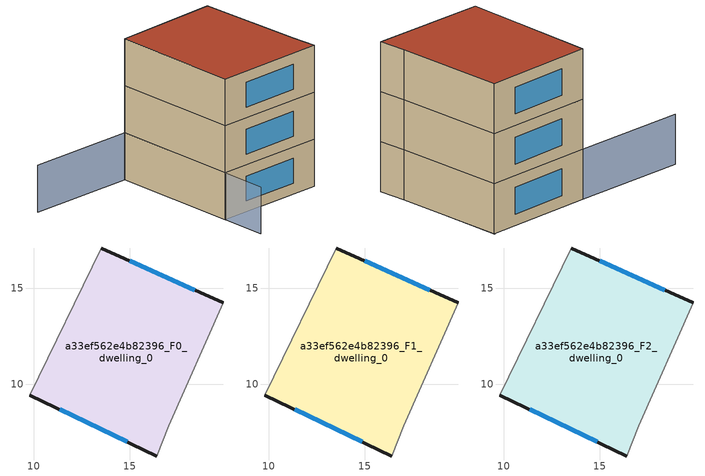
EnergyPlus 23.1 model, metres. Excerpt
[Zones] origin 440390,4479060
a33ef562e4b82396_F0_dwelling_0
 floor ground (EU_floor_Construction): 19.86,14.22 17.03,7.84 16.41,6.26 9.81,9.42 13.53,17.08 z0
 wall outside (EU_wall_Construction): 19.86,14.22 13.53,17.08 / 9.81,9.42 16.41,6.26 z0:3
 wall adiabatic (EU_wall_Construction): 13.53,17.08 9.81,9.42 / 16.41,6.26 17.03,7.84 19.86,14.22 z0:3
 window (EU_Window_Construction): 18.38,14.89 15.01,16.41 / 11.36,8.68 14.86,7 z0.7:2.3
a33ef562e4b82396_F1_dwelling_0
 floor to a33ef562e4b82396_F0_dwelling_0 (EU_floor_Construction): 19.86,14.22 17.03,7.84 16.41,6.26 9.81,9.42 13.53,17.08 z3
 wall outside (EU_wall_Construction): 19.86,14.22 13.53,17.08 / 9.81,9.42 16.41,6.26 z3:6
 wall adiabatic (EU_wall_Construction): 13.53,17.08 9.81,9.42 / 16.41,6.26 17.03,7.84 19.86,14.22 z3:6
 window (EU_Window_Construction): 18.38,14.89 15.01,16.41 / 11.36,8.68 14.86,7 z3.7:5.3
a33ef562e4b82396_F2_dwelling_0
 floor to a33ef562e4b82396_F1_dwelling_0 (EU_floor_Construction): 19.86,14.22 17.03,7.84 16.41,6.26 9.81,9.42 13.53,17.08 z6
 wall outside (EU_wall_Construction): 19.86,14.22 13.53,17.08 / 9.81,9.42 16.41,6.26 z6:9
 wall adiabatic (EU_wall_Construction): 13.53,17.08 9.81,9.42 / 16.41,6.26 17.03,7.84 19.86,14.22 z6:9
 window (EU_Window_Construction): 18.38,14.89 15.01,16.41 / 11.36,8.68 14.86,7 z6.7:8.3
 roof outside (EU_roof_Construction): 17.03,7.84 19.86,14.22 13.53,17.08 9.81,9.42 16.41,6.26 z9
shading: 16.51,6.79 19.87,14.24 z0:6; 7.11,20.19 13.53,17.08 / 13.53,17.08 8.51,6.72 z0:3
[Building]
EU S2 Campaign: North Axis=0; Terrain=City; Solar Distribution=FullExterior
[Site:Location]
Madrid: Latitude=40.5; Longitude=-3.5; Time Zone=1; Elevation=609
[SizingPeriod:WeatherFileDays]
AnnualSizingPeriod: Begin Month=1; Begin Day of Month=1; End Month=12; End Day of Month=31; Day of Week for Start Day=Monday; Use Weather File Daylight Saving Period=No; Use Weather File Rain and Snow Indicators=No
[MATERIAL]
EU_InternalMass_Material: Roughness=MediumRough; Thickness=0.1; Conductivity=1; Density=1800; Specific Heat=900; Thermal Absorptance=0.9; Solar Absorptance=0.7; Visible Absorptance=0.7
[MATERIAL:NOMASS] Roughness=MediumRough; Thermal Absorptance=0.9; Solar Absorptance=0.7; Visible Absorptance=0.7
Name | Thermal Resistance
EU_wall_NoMass | 0.419739
EU_roof_NoMass | 0.352165
EU_floor_NoMass | 0.608284
[WINDOWMATERIAL:SIMPLEGLAZINGSYSTEM]
EU_Window_SimpleGlazing: UFactor=4.8352; Solar Heat Gain Coefficient=0.85; Visible Transmittance=0.85
[CONSTRUCTION]
EU_wall_Construction: EU_wall_NoMass
EU_roof_Construction: EU_roof_NoMass
EU_floor_Construction: EU_floor_NoMass
EU_Window_Construction: EU_Window_SimpleGlazing
EU_InternalMass_Construction: EU_InternalMass_Material
[ZONE] Type=1; Multiplier=1; Ceiling Height=autocalculate; Floor Area=autocalculate; Part of Total Floor Area=Yes
Name | Volume
a33ef562e4b82396_F0_dwelling_0 | 183.211
a33ef562e4b82396_F1_dwelling_0; a33ef562e4b82396_F2_dwelling_0 | 183.212
[INTERNALMASS] Construction=EU_InternalMass_Construction; Surface Area=61.0705
Name | Zone or ZoneList
a33ef562e4b82396_F0_dwelling_0_EU_InternalMass | a33ef562e4b82396_F0_dwelling_0
a33ef562e4b82396_F1_dwelling_0_EU_InternalMass | a33ef562e4b82396_F1_dwelling_0
a33ef562e4b82396_F2_dwelling_0_EU_InternalMass | a33ef562e4b82396_F2_dwelling_0
[OTHEREQUIPMENT] Fuel Type=Electricity; Design Level Calculation Method=Watts/Area; Power per Zone Floor Area=1; Fraction Latent=0; Fraction Radiant=0; Fraction Lost=0; Carbon Dioxide Generation Rate=0; EndUse Subcategory=EU_Step8_InternalGains
Name | Zone or ZoneList or Space or SpaceList | Schedule
EU_Step8_InternalGain_a33ef562e4b82396_F0_dwelling_0_f000 | a33ef562e4b82396_F0_dwelling_0 | EU_Step8_GainSchedule_a33ef562e4b82396_F0_dwelling_0_f000
EU_Step8_InternalGain_a33ef562e4b82396_F1_dwelling_0_f000 | a33ef562e4b82396_F1_dwelling_0 | EU_Step8_GainSchedule_a33ef562e4b82396_F1_dwelling_0_f000
EU_Step8_InternalGain_a33ef562e4b82396_F2_dwelling_0_f000 | a33ef562e4b82396_F2_dwelling_0 | EU_Step8_GainSchedule_a33ef562e4b82396_F2_dwelling_0_f000
[ZONEVENTILATION:DESIGNFLOWRATE] Schedule=EU_AlwaysOn; Design Flow Rate Calculation Method=AirChanges/Hour; Air Changes per Hour=0.703302; Ventilation Type=Natural; Fan Pressure Rise=0; Fan Total Efficiency=1; Constant Term Coefficient=1; Temperature Term Coefficient=0; Velocity Term Coefficient=0; Velocity Squared Term Coefficient=0; Minimum Indoor Temperature=-100; Maximum Indoor Temperature=100; Delta Temperature=-100; Minimum Outdoor Temperature=-100; Maximum Outdoor Temperature=100; Maximum Wind Speed=40
Name | Zone or ZoneList or Space or SpaceList
EU_ConstantAir_a33ef562e4b82396_F0_dwelling_0 | a33ef562e4b82396_F0_dwelling_0
EU_ConstantAir_a33ef562e4b82396_F1_dwelling_0 | a33ef562e4b82396_F1_dwelling_0
EU_ConstantAir_a33ef562e4b82396_F2_dwelling_0 | a33ef562e4b82396_F2_dwelling_0
[HVACTEMPLATE:THERMOSTAT] Constant Heating Setpoint=20; Constant Cooling Setpoint=50
EU_HeatOnly_a33ef562e4b82396_F0_dwelling_0; EU_HeatOnly_a33ef562e4b82396_F1_dwelling_0; EU_HeatOnly_a33ef562e4b82396_F2_dwelling_0
[HVACTEMPLATE:ZONE:IDEALLOADSAIRSYSTEM] System Availability Schedule=EU_AlwaysOn; Maximum Heating Supply Air Temperature=50; Minimum Cooling Supply Air Temperature=13; Maximum Heating Supply Air Humidity Ratio=0.0156; Minimum Cooling Supply Air Humidity Ratio=0.0077; Heating Limit=NoLimit; Cooling Limit=NoLimit; Heating Availability Schedule=EU_AlwaysOn; Cooling Availability Schedule=EU_CoolingOff; Dehumidification Control Type=ConstantSensibleHeatRatio; Cooling Sensible Heat Ratio=0.7; Dehumidification Setpoint=60; Humidification Control Type=None; Humidification Setpoint=30; Outdoor Air Method=None; Outdoor Air Flow Rate per Person=0.00944; Outdoor Air Flow Rate per Zone Floor Area=0; Outdoor Air Flow Rate per Zone=0; Demand Controlled Ventilation Type=None; Outdoor Air Economizer Type=NoEconomizer; Heat Recovery Type=None; Sensible Heat Recovery Effectiveness=0.7; Latent Heat Recovery Effectiveness=0.65
Name | Template Thermostat
a33ef562e4b82396_F0_dwelling_0 | EU_HeatOnly_a33ef562e4b82396_F0_dwelling_0
a33ef562e4b82396_F1_dwelling_0 | EU_HeatOnly_a33ef562e4b82396_F1_dwelling_0
a33ef562e4b82396_F2_dwelling_0 | EU_HeatOnly_a33ef562e4b82396_F2_dwelling_0
[SIZING:ZONE] Zone Cooling Design Supply Air Temperature Input Method=SupplyAirTemperature; Zone Cooling Design Supply Air Temperature=13; Zone Heating Design Supply Air Temperature Input Method=SupplyAirTemperature; Zone Heating Design Supply Air Temperature=50; Zone Cooling Design Supply Air Humidity Ratio=0.008; Zone Heating Design Supply Air Humidity Ratio=0.008; Cooling Design Air Flow Method=DesignDay; Cooling Design Air Flow Rate=0; Cooling Minimum Air Flow per Zone Floor Area=0.000762; Cooling Minimum Air Flow=0; Cooling Minimum Air Flow Fraction=0.2; Heating Design Air Flow Method=DesignDay; Heating Design Air Flow Rate=0; Heating Maximum Air Flow per Zone Floor Area=0.002032; Heating Maximum Air Flow=0.141576; Heating Maximum Air Flow Fraction=0.3; Account for Dedicated Outdoor Air System=No; Dedicated Outdoor Air System Control Strategy=NeutralSupplyAir; Dedicated Outdoor Air Low Setpoint Temperature for Design=autosize; Dedicated Outdoor Air High Setpoint Temperature for Design=autosize; Zone Load Sizing Method=Sensible Load Only No Latent Load; Zone Latent Cooling Design Supply Air Humidity Ratio Input Method=HumidityRatioDifference; Zone Cooling Design Supply Air Humidity Ratio Difference=0.005; Zone Latent Heating Design Supply Air Humidity Ratio Input Method=HumidityRatioDifference; Zone Humidification Design Supply Air Humidity Ratio Difference=0.005
a33ef562e4b82396_F0_dwelling_0; a33ef562e4b82396_F1_dwelling_0; a33ef562e4b82396_F2_dwelling_0
[SCHEDULE:CONSTANT]
Name | Hourly Value
EU_AlwaysOn | 1
EU_CoolingOff | 0
[SCHEDULE:FILE] Column Number=1; Rows to Skip at Top=0; Number of Hours of Data=8760; Column Separator=Comma; Interpolate to Timestep=No; Minutes per Item=60; Adjust Schedule for Daylight Savings=Yes
Name | File
EU_Step8_GainSchedule_a33ef562e4b82396_F0_dwelling_0_f000 | ../../schedules/a33ef562e4b82396/a33ef562e4b82396_F0_dwelling_0_f000_gain.csv
EU_Step8_GainSchedule_a33ef562e4b82396_F1_dwelling_0_f000 | ../../schedules/a33ef562e4b82396/a33ef562e4b82396_F1_dwelling_0_f000_gain.csv
EU_Step8_GainSchedule_a33ef562e4b82396_F2_dwelling_0_f000 | ../../schedules/a33ef562e4b82396/a33ef562e4b82396_F2_dwelling_0_f000_gain.csv
